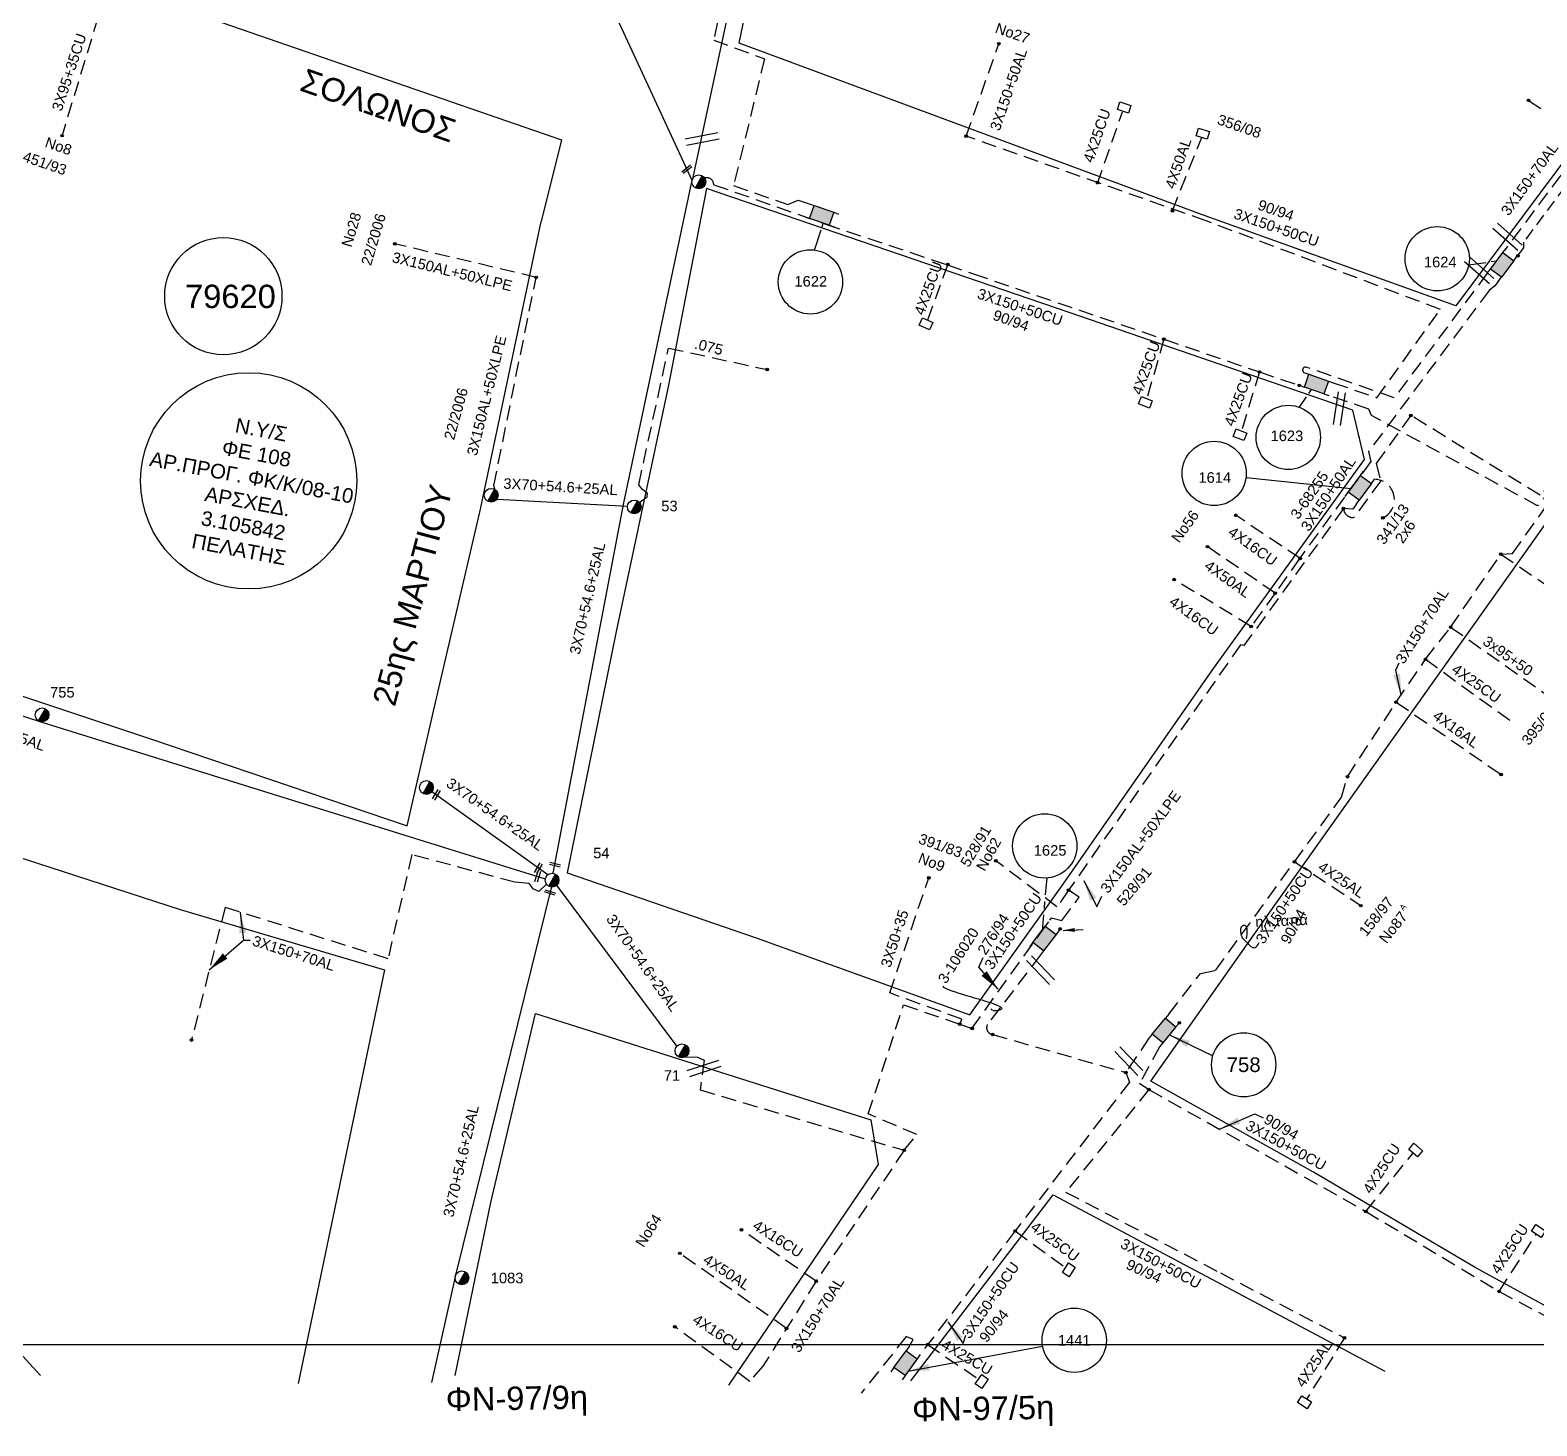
# Model space of a CAD drawing. Header units: millimetres. Extents: x 907 to 2022, y 699 to 1220.
# Drawn here: x 1352.5 to 1481.4, y 700.3 to 819.8 of the extents above; entities that cross this region are included whole.
import ezdxf

# ---------------------------------------------------------------- set-up
doc = ezdxf.new("R2010")
doc.units = ezdxf.units.MM
doc.linetypes.add('DASHED', pattern=[19.05, 12.7, -6.35])
for name, color, linetype in [('Link Box 4 Διευθύνσεων', 7, 'Continuous'), ('Άγνωστα', 7, 'Continuous'), ('Επιγραφές - Σχήματα', 7, 'Continuous'), ('Επιτοίχιο Κουτί', 7, 'Continuous'), ('Καλώδια ΧΤ   3x150+50AL', 7, 'DASHED'), ('Καλώδια ΧΤ   3x150+50CU', 7, 'DASHED'), ('Καλώδια ΧΤ   3x150AL+50XLPE', 7, 'DASHED'), ('Καλώδια ΧΤ   3x95+35 CU', 7, 'DASHED'), ('Καλώδια ΧΤ   4x25CU', 7, 'DASHED'), ('Μηχανική τομή', 7, 'Continuous'), ('Στύλος ΦΜ', 7, 'Continuous'), ('Στύλος ΦΜ @ 1', 7, 'Continuous'), ('Συνδέσεις', 7, 'Continuous'), ('Συνεστραμμένα ΧΤ   3x70+54.6+25 AL', 7, 'SYN_LINE'), ('Τομή', 7, 'Continuous'), ('Υπόβαθρο ΔΕΗ', 7, 'Continuous'), ('Υπόγεια καλώδια Δικτύου ΧΤ και Παρ. ΧΤ - 3X150+70 AL', 7, 'DASHED'), ('Υπόγεια καλώδια Παροχών ΧΤ   .075', 7, 'DASHED'), ('Υπόγεια καλώδια Παροχών ΧΤ   4x16AL', 7, 'DASHED'), ('Υπόγεια καλώδια Παροχών ΧΤ   4x16CU', 7, 'DASHED'), ('Υπόγεια καλώδια Παροχών ΧΤ   4x25', 7, 'DASHED'), ('Υπόγεια καλώδια Παροχών ΧΤ   4x50AL', 7, 'DASHED')]:
    doc.layers.add(name, color=color, linetype=linetype)
doc.styles.get("Standard").update_dxf_attribs({"font": 'arial.ttf'})
doc.linetypes.add('SYN_LINE', pattern='A,0.5,-0.0001,["/\\/\\/\\/",Standard,S=0.1,R=0,X=0,Y=-0.05],-0.25', length=0.7501)
doc.dimstyles.new('ISO-25', dxfattribs={"dimtxt": 2.5, "dimasz": 2.5, "dimexe": 1.25, "dimexo": 0.625, "dimtad": 1, "dimtxsty": 'Standard', "dimcen": 2.5, "dimadec": 0, "dimazin": 0, "dimtfac": 1, "dimtmove": 0, "dimatfit": 3, "dimfxl": 1, "dimarcsym": 0})

# ---------------------------------------------------------------- blocks, each defined once
blk = doc.blocks.new('ΥΠΑΡΧΩΝ ΤΣΙΜΕΝΤΕΝΙΟΣ ΣΤΥΛΟΣ')
at = {"layer": 'Στύλος ΦΜ'}
blk.add_hatch(color=256, dxfattribs=at).paths.add_polyline_path([(-1.29, -2.28, 0.574793), (2.62, 0, 0.268822), (1.3, 2.27)])
blk.add_line((-1.29, -2.28), (1.3, 2.27), dxfattribs=at)
blk.add_circle((0, 0), 2.62, dxfattribs=at)
at = {"layer": 'Στύλος ΦΜ', "flags": 4}
for tag, p in [('ΑΡΙΘΜΟΣ', (-4.68, 8.05)), ('ΤΥΠΟΣ', (-4.91, 3.03))]:
    blk.add_attdef(tag, p, '', height=4, dxfattribs=at)
blk = doc.blocks.new('ΜΗΧΑΝΙΚΗ ΤΟΜΗ')
at = {"layer": 'Μηχανική τομή', "ltscale": 40}
for p, q in [((-1.89, 0.78), (1.89, 0.78)), ((1.89, 0), (-1.89, 0))]:
    blk.add_line(p, q, dxfattribs=at)
blk = doc.blocks.new('ΤΟΜΗ')
at = {"layer": 'Τομή', "ltscale": 40}
for p, q in [((-5.68, 0), (5.68, 0)), ((5.68, -2.33), (-5.68, -2.33))]:
    blk.add_line(p, q, dxfattribs=at)
blk = doc.blocks.new('ΕΠΙΤΟΙΧΙΟ ΚΟΥΤΙ')
at = {"layer": 'Επιτοίχιο Κουτί', "ltscale": 40}
blk.add_lwpolyline([(-2.06, 1.35), (1.86, 1.35), (1.86, -1.39), (-2.06, -1.39)], close=True, dxfattribs=at)
blk = doc.blocks.new('_ΣΥΝΔΕΣΗ')
at = {"layer": 'Συνδέσεις', "linetype": 'SYN_LINE', "ltscale": 40}
blk.add_hatch(color=256, dxfattribs=at).paths.add_polyline_path([(0.5, -0.01, 1), (-0.5, -0.01, 1)])
at = {"layer": 'Συνδέσεις'}
blk.add_circle((0, -0.01), 0.5, dxfattribs=at)
blk = doc.blocks.new('LINK BOX 4 ΑΝΑΧΩΡΗΣΕΩΝ')
at = {"layer": 'Link Box 4 Διευθύνσεων', "ltscale": 40}
blk.add_hatch(color=256, dxfattribs=at).paths.add_polyline_path([(-3.54, 0), (-3.54, -4.67), (3.54, -4.67), (3.54, 0)])
for p, q in [((-3.54, 0), (-5.33, 0)), ((5.33, 0), (3.54, 0)), ((-3.54, -4.67), (-5.33, -4.67)), ((5.33, -4.67), (3.54, -4.67))]:
    blk.add_line(p, q, dxfattribs=at)
blk.add_lwpolyline([(-3.54, -4.67), (-3.54, 0), (3.54, 0), (3.54, -4.67)], close=True, dxfattribs=at)

msp = doc.modelspace()

# ---------------------------------------------------------------- linework, layer by layer
at = {"layer": 'Άγνωστα', "color": 85, "linetype": 'DASHED', "ltscale": 0.1}
msp.add_lwpolyline([(1473.991, 768.679), (1482.804, 762.467)], dxfattribs=at)
at = {"layer": 'Άγνωστα', "color": 30, "linetype": 'DASHED', "ltscale": 0.1}
msp.add_lwpolyline([(1431.99, 734.701), (1432.181, 735.126), (1426.005, 737.375), (1429.342, 747.229)], dxfattribs=at)
at = {"layer": 'Άγνωστα'}
for centre in [(1456.282, 731.228), (1441.787, 707.66)]:
    msp.add_circle(centre, 2.749, dxfattribs=at)
at = {"layer": 'Επιγραφές - Σχήματα'}
msp.add_lwpolyline([(918.43, 1208.801), (1901.6, 1208.801), (1901.6, 707.265), (918.43, 707.265)], close=True, dxfattribs=at)
at = {"layer": 'Επιγραφές - Σχήματα', "ltscale": 20}
msp.add_lwpolyline([(1456.524, 742.003), (1456.552, 742.202), (1456.572, 742.373), (1456.585, 742.517), (1456.59, 742.638), (1456.589, 742.739), (1456.583, 742.823), (1456.573, 742.893), (1456.558, 742.951), (1456.54, 743), (1456.52, 743.041), (1456.497, 743.074), (1456.473, 743.101), (1456.447, 743.122), (1456.419, 743.137), (1456.392, 743.148), (1456.364, 743.155), (1456.336, 743.158), (1456.308, 743.157), (1456.28, 743.154), (1456.253, 743.147), (1456.226, 743.137), (1456.2, 743.124), (1456.174, 743.108), (1456.149, 743.089), (1456.125, 743.067), (1456.102, 743.043), (1456.08, 743.015), (1456.06, 742.984), (1456.043, 742.949), (1456.029, 742.91), (1456.018, 742.866), (1456.011, 742.818), (1456.009, 742.766), (1456.01, 742.71), (1456.014, 742.652), (1456.021, 742.592), (1456.03, 742.531), (1456.042, 742.471), (1456.054, 742.413), (1456.068, 742.357), (1456.082, 742.305), (1456.096, 742.256), (1456.112, 742.21), (1456.128, 742.168), (1456.146, 742.129), (1456.165, 742.093), (1456.187, 742.059), (1456.21, 742.028), (1456.235, 742), (1456.263, 741.972), (1456.293, 741.944), (1456.326, 741.916), (1456.363, 741.884), (1456.402, 741.849), (1456.445, 741.809), (1456.492, 741.763), (1456.542, 741.71), (1456.597, 741.652), (1456.654, 741.591), (1456.714, 741.529), (1456.777, 741.467), (1456.843, 741.409), (1456.91, 741.356), (1456.98, 741.31), (1457.05, 741.274), (1457.123, 741.252), (1457.197, 741.249), (1457.275, 741.27), (1457.354, 741.319), (1457.437, 741.402), (1457.523, 741.523), (1457.614, 741.686)], dxfattribs=at)
at = {"layer": 'Επιγραφές - Σχήματα', "linetype": 'Continuous'}
for centre, radius in [((1368.993, 796.994), 5.017), ((1472.844, 800.192), 2.75), ((1419.219, 798.213), 2.75), ((1460.102, 784.912), 2.75), ((1453.759, 781.829), 2.75), ((1439.268, 749.961), 2.75)]:
    msp.add_circle(centre, radius, dxfattribs=at)
at = {"layer": 'Καλώδια ΧΤ   3x150+50AL', "color": 1, "ltscale": 0.1}
msp.add_lwpolyline([(1432.545, 810.686), (1435.338, 818.595)], dxfattribs=at)
at = {"layer": 'Καλώδια ΧΤ   3x150+50CU', "color": 1, "ltscale": 0.1}
msp.add_lwpolyline([(1463.953, 789.587), (1467.673, 788.297), (1473.12, 795.854), (1453.081, 803.435), (1432.545, 810.686)], dxfattribs=at)
msp.add_lwpolyline([(1409.966, 806.98, -0.6466309), (1410.943, 806.532), (1420.506, 803.165), (1430.94, 799.67), (1433.164, 798.906), (1449.474, 793.308), (1457.642, 790.505), (1461.053, 789.357)], format="xyb", dxfattribs=at)
at = {"layer": 'Καλώδια ΧΤ   3x150+50CU', "color": 85, "ltscale": 0.1}
msp.add_lwpolyline([(1449.881, 735.563), (1452.576, 739.039), (1453.867, 739.297), (1460.635, 748.604), (1464.642, 754.118), (1465.158, 755.882)], dxfattribs=at)
at = {"layer": 'Καλώδια ΧΤ   3x150+50CU', "color": 30, "ltscale": 0.1}
msp.add_lwpolyline([(1427.234, 723.918), (1428.335, 725.265), (1424.169, 727.021), (1427.184, 736.371), (1431.99, 734.701), (1433.018, 734.341), (1439.832, 743.8), (1440.737, 743.578), (1441.876, 745.092), (1442.218, 745.561), (1441.3, 746.17)], dxfattribs=at)
at = {"layer": 'Καλώδια ΧΤ   3x150+50CU', "color": 2, "ltscale": 0.1}
msp.add_lwpolyline([(1438.896, 740.627), (1434.365, 734.673, 0.5363849), (1434.809, 733.827), (1446.199, 730.558)], format="xyb", dxfattribs=at)
for points in [[(1448.18, 733.513), (1446.199, 730.558), (1446.51, 729.75), (1436.732, 717.012), (1428.609, 706.45)], [(1427.66, 707.13), (1428.02, 707.733), (1427.413, 707.976), (1423.554, 703.128)]]:
    msp.add_lwpolyline(points, dxfattribs=at)
at = {"layer": 'Καλώδια ΧΤ   3x150+50CU', "color": 27, "ltscale": 0.1}
for points in [[(1449.078, 732.768), (1447.38, 729.655), (1448.167, 729.113), (1466.74, 718.685), (1478.134, 711.845), (1486.414, 707.43), (1492.225, 703.979)], [(1448.167, 729.113), (1441.054, 720.337), (1454.291, 713.421), (1464.897, 707.878)]]:
    msp.add_lwpolyline(points, dxfattribs=at)
at = {"layer": 'Καλώδια ΧΤ   3x150AL+50XLPE', "color": 1, "linetype": 'DASHED', "ltscale": 0.1}
for points in [[(1428.923, 899.337), (1427.528, 898.821), (1425.823, 893.585), (1426.712, 892.601), (1425.148, 887.857), (1427.062, 887.229), (1424.808, 880.486, 1.1071535), (1424.675, 877.007), (1417.449, 841.935, 0.5856231), (1415.405, 840.998), (1410.943, 818.9), (1415.29, 817.303), (1412.651, 806.461), (1417.292, 804.827), (1418.175, 805.22), (1419.114, 804.894)], [(1477.127, 798.956), (1469.172, 788.307), (1461.599, 790.932, 0.7725867), (1461.435, 790.46)]]:
    msp.add_lwpolyline(points, format="xyb", dxfattribs=at)
at = {"layer": 'Καλώδια ΧΤ   3x150AL+50XLPE', "color": 6, "linetype": 'DASHED', "ltscale": 0.08}
msp.add_lwpolyline([(1549.282, 829.843), (1546.964, 826.151), (1528.082, 837.937), (1531.043, 851.217), (1519.675, 856.971), (1518.533, 855.68), (1514.272, 857.275), (1511.879, 851.573), (1513.37, 845.421), (1508.125, 838.76), (1499.095, 826.913, -0.5529141), (1496.898, 823.77), (1496.291, 822.923), (1487.066, 810.217), (1487.066, 810.217, -0.5827306), (1485.597, 808.794), (1480.234, 801.626), (1480.232, 801.139), (1479.662, 800.382)], format="xyb", dxfattribs=at)
at = {"layer": 'Καλώδια ΧΤ   3x150AL+50XLPE', "color": 30, "linetype": 'DASHED', "ltscale": 0.1}
msp.add_lwpolyline([(1523.965, 831.505), (1522.89, 832.166, 0.4836667), (1522.968, 833.49), (1521.108, 834.636), (1487.587, 787.704), (1487.689, 787.065), (1481.645, 779.961), (1470.592, 786.779), (1467.622, 782.686), (1468.004, 781.198), (1468.004, 781.198), (1465.719, 778.052, -0.4225547), (1464.825, 778.83)], format="xyb", dxfattribs=at)
at = {"layer": 'Καλώδια ΧΤ   3x150AL+50XLPE', "color": 6, "ltscale": 0.1}
for points in [[(1395.755, 798.604), (1383.662, 801.466)], [(1392.255, 780.387), (1392.132, 780.785), (1395.755, 798.604)]]:
    msp.add_lwpolyline(points, dxfattribs=at)
at = {"layer": 'Καλώδια ΧΤ   3x150AL+50XLPE', "color": 6, "linetype": 'DASHED', "ltscale": 0.1}
msp.add_lwpolyline([(1478.06, 798.254), (1477.773, 797.873), (1477.284, 797.481), (1466.966, 783.689), (1467.162, 782.854), (1461.078, 774.574), (1458.974, 771.579), (1456.92, 768.736)], dxfattribs=at)
at = {"layer": 'Καλώδια ΧΤ   3x150AL+50XLPE', "color": 5, "linetype": 'DASHED', "ltscale": 0.1}
msp.add_lwpolyline([(1553.254, 748.716), (1549.392, 750.921, -0.1672902), (1549.776, 752.509), (1508.289, 775.338, -0.3324044), (1507.31, 775.346), (1503.137, 777.665), (1487.654, 786.407), (1481.411, 779.068), (1467.205, 786.793), (1466.981, 787.337), (1463.57, 788.484)], format="xyb", dxfattribs=at)
at = {"layer": 'Καλώδια ΧΤ   3x150AL+50XLPE', "linetype": 'DASHED', "ltscale": 0.1}
msp.add_lwpolyline([(1466.613, 783.005), (1466.117, 785.121)], dxfattribs=at)
at = {"layer": 'Καλώδια ΧΤ   3x150AL+50XLPE', "color": 30, "linetype": 'DASHED', "ltscale": 0.1}
for points in [[(1464.825, 778.83), (1456.311, 767.096), (1456.02, 767.167), (1441.3, 746.17), (1440.302, 744.745), (1435.083, 748.688)], [(1465.911, 779.168), (1465.62, 778.766), (1464.825, 778.83)]]:
    msp.add_lwpolyline(points, dxfattribs=at)
at = {"layer": 'Καλώδια ΧΤ   3x150AL+50XLPE', "color": 6, "linetype": 'DASHED', "ltscale": 0.1}
msp.add_arc((1467.445, 779.588), 1.736, 297.18097, 88.93228, dxfattribs=at)
at = {"layer": 'Καλώδια ΧΤ   3x95+35 CU', "color": 173, "ltscale": 0.1}
msp.add_lwpolyline([(1359.831, 824.379), (1359.373, 824.455), (1355.192, 810.726)], dxfattribs=at)
at = {"layer": 'Καλώδια ΧΤ   4x25CU', "color": 1, "ltscale": 0.1}
for points in [[(1430.962, 799.712), (1429.244, 794.949)], [(1449.46, 793.313), (1448.003, 788.229)], [(1457.637, 790.506), (1456.092, 785.45)]]:
    msp.add_lwpolyline(points, dxfattribs=at)
at = {"layer": 'Καλώδια ΧΤ   4x25CU', "color": 27, "ltscale": 0.1}
for points in [[(1466.74, 718.685), (1470.775, 723.676)], [(1478.134, 711.845), (1481.32, 716.724)]]:
    msp.add_lwpolyline(points, dxfattribs=at)
at = {"layer": 'Καλώδια ΧΤ   4x25CU', "color": 2, "ltscale": 0.1}
for points in [[(1436.732, 717.012), (1441.038, 713.868)], [(1429.213, 707.332), (1433.595, 704.342)]]:
    msp.add_lwpolyline(points, dxfattribs=at)
at = {"layer": 'Συνδέσεις'}
msp.add_circle((1371.165, 781.192), 9.248, dxfattribs=at)
at = {"layer": 'Συνεστραμμένα ΧΤ   3x70+54.6+25 AL', "color": 2, "ltscale": 10}
msp.add_lwpolyline([(1416.142, 841.109), (1411.97, 820.31), (1409.099, 806.899)], dxfattribs=at)
at = {"layer": 'Συνεστραμμένα ΧΤ   3x70+54.6+25 AL', "color": 6, "ltscale": 10}
for points in [[(1409.099, 806.899), (1402.538, 821.074)], [(1397.222, 747.636), (1403.265, 779.305), (1409.086, 806.776)], [(1403.558, 778.987), (1392.408, 779.591)], [(1396.746, 747.485), (1386.423, 754.857)]]:
    msp.add_lwpolyline(points, dxfattribs=at)
at = {"layer": 'Συνεστραμμένα ΧΤ   3x70+54.6+25 AL', "color": 27, "ltscale": 10}
msp.add_lwpolyline([(1307.563, 775.701), (1322.602, 770.618), (1353.475, 760.556), (1396.54, 747.139)], dxfattribs=at)
at = {"layer": 'Συνεστραμμένα ΧΤ   3x70+54.6+25 AL', "color": 5, "ltscale": 10}
for points in [[(1397.095, 746.61), (1388.876, 713.34), (1386.812, 704.053)], [(1397.389, 746.735), (1407.781, 732.801)]]:
    msp.add_lwpolyline(points, dxfattribs=at)
at = {"layer": 'Υπόβαθρο ΔΕΗ', "ltscale": 0.1}
for points in [[(1425.3, 877.561), (1440.634, 872.545), (1472.717, 862.072), (1509.769, 849.904), (1510.952, 845.177), (1506.543, 839.598), (1486.021, 811.666), (1474.424, 796.162), (1452.68, 803.994), (1413.119, 818.64), (1420.323, 853.309), (1425.3, 877.561)], [(1320.717, 803.379), (1339.868, 830.46), (1397.931, 810.38), (1396.194, 803.379)], [(1475.545, 799.673), (1477.002, 799.885)], [(1477.443, 799.949), (1477.928, 800.02)]]:
    msp.add_lwpolyline(points, dxfattribs=at)
at = {"layer": 'Υπόβαθρο ΔΕΗ'}
for points in [[(1410.335, 806.213), (1407.079, 789.377), (1402.588, 768.298), (1398.414, 747.652), (1414.572, 742.093), (1432.856, 735.509), (1440.847, 746.684), (1453.695, 765.128), (1466.613, 783.005), (1465.621, 787.237), (1441.343, 795.593), (1410.335, 806.213)], [(1320.717, 803.379), (1305.767, 782.019), (1308.633, 776.665), (1323.194, 771.919), (1337.318, 767.601), (1362.845, 759.104), (1384.734, 751.663), (1387.07, 761.849), (1391.004, 778.777), (1396.194, 803.379)], [(1420.225, 802.938), (1420.322, 803.227)], [(1419.556, 800.942), (1420.134, 802.667)], [(1461.858, 788.665), (1462.082, 789)], [(1461.071, 787.486), (1461.66, 788.368)], [(1456.487, 781.481), (1465.472, 780.549)], [(1492.019, 704.836), (1486.35, 708.273), (1476.097, 713.879), (1462.268, 722.039), (1448.328, 729.825), (1458.533, 744.281), (1470.426, 761.034), (1482.358, 777.87), (1488.405, 774.961), (1491.212, 773.278), (1509.481, 762.673), (1537.562, 747.05), (1529.903, 731.947), (1522.705, 717.336), (1516.789, 705.504)], [(1353.359, 704.651), (1343.002, 715.933), (1336.114, 725.81), (1331.56, 732.366), (1327.219, 740.244), (1319.03, 759.33), (1336.377, 753.912), (1365.296, 744.529), (1382.782, 739.358), (1375.402, 703.972)], [(1439.44, 747.217), (1439.31, 745.78)], [(1439.257, 745.189), (1439.204, 744.597)], [(1439.156, 744.069), (1439.031, 742.689)], [(1388.816, 704.654), (1391.872, 719.443), (1395.693, 735.62), (1424.38, 726.524), (1425.005, 722.706), (1412.224, 703.821)], [(1427.799, 704.188), (1439.982, 720.103), (1468.357, 705.021)]]:
    msp.add_lwpolyline(points, dxfattribs=at)
msp.add_open_spline([(1430.543, 737.949), (1430.689, 737.635), (1436.304, 736.24), (1435.239, 735.822), (1434.791, 735.794), (1434.645, 736.025)], degree=3, dxfattribs=at)
at = {"layer": 'Υπόγεια καλώδια Δικτύου ΧΤ και Παρ. ΧΤ - 3X150+70 AL', "color": 6, "ltscale": 0.1}
msp.add_lwpolyline([(1480.642, 813.747), (1485.699, 810.4), (1481.146, 804.314), (1478.595, 800.905)], dxfattribs=at)
at = {"layer": 'Υπόγεια καλώδια Δικτύου ΧΤ και Παρ. ΧΤ - 3X150+70 AL', "color": 85, "ltscale": 0.1}
msp.add_lwpolyline([(1465.158, 755.882), (1469.336, 762.257), (1471.838, 765.925), (1473.991, 768.679), (1478.296, 774.918), (1479.291, 774.982), (1482.13, 778.967), (1482.794, 778.967), (1484.709, 778.163), (1486.177, 777.942)], dxfattribs=at)
at = {"layer": 'Υπόγεια καλώδια Δικτύου ΧΤ και Παρ. ΧΤ - 3X150+70 AL', "color": 27, "ltscale": 0.1}
msp.add_lwpolyline([(1396.645, 746.679), (1395.988, 746.055), (1395.501, 746.288), (1395.169, 746.756), (1393.942, 746.853), (1385.115, 749.21), (1383.084, 740.305), (1369.136, 744.692), (1366.271, 733.352)], dxfattribs=at)
at = {"layer": 'Υπόγεια καλώδια Δικτύου ΧΤ και Παρ. ΧΤ - 3X150+70 AL', "color": 30, "ltscale": 0.1}
for points in [[(1408.408, 731.926), (1409.562, 731.893), (1410.123, 731.63), (1409.793, 729.088), (1427.234, 723.918)], [(1427.234, 723.918), (1419.702, 712.707), (1415.155, 705.459), (1414.035, 704.143)]]:
    msp.add_lwpolyline(points, dxfattribs=at)
at = {"layer": 'Υπόγεια καλώδια Παροχών ΧΤ   .075', "color": 6, "ltscale": 0.1}
msp.add_lwpolyline([(1404.573, 779.348), (1405.246, 779.837), (1405.269, 780.1), (1404.839, 780.459), (1404.527, 780.854), (1407.085, 792.55), (1415.511, 790.713)], dxfattribs=at)
at = {"layer": 'Υπόγεια καλώδια Παροχών ΧΤ   4x16AL', "color": 85, "ltscale": 0.1}
for points in [[(1478.296, 774.918), (1488.51, 767.941)], [(1469.336, 762.257), (1478.301, 756.062)]]:
    msp.add_lwpolyline(points, dxfattribs=at)
at = {"layer": 'Υπόγεια καλώδια Παροχών ΧΤ   4x16CU', "color": 6, "ltscale": 0.1}
for points in [[(1461.117, 774.545), (1455.6, 778.247)], [(1456.92, 768.736), (1450.34, 772.739)]]:
    msp.add_lwpolyline(points, dxfattribs=at)
at = {"layer": 'Υπόγεια καλώδια Παροχών ΧΤ   4x16CU', "color": 30, "ltscale": 0.1}
for points in [[(1419.702, 712.707), (1413.311, 717.111)], [(1414.035, 704.143), (1407.615, 708.817)]]:
    msp.add_lwpolyline(points, dxfattribs=at)
at = {"layer": 'Υπόγεια καλώδια Παροχών ΧΤ   4x25', "color": 85, "ltscale": 0.1}
for points in [[(1471.838, 765.925), (1479.056, 760.71)], [(1460.635, 748.604), (1466.307, 744.849)]]:
    msp.add_lwpolyline(points, dxfattribs=at)
at = {"layer": 'Υπόγεια καλώδια Παροχών ΧΤ   4x25', "color": 27, "ltscale": 0.1}
msp.add_lwpolyline([(1464.897, 707.878), (1461.683, 702.65)], dxfattribs=at)
at = {"layer": 'Υπόγεια καλώδια Παροχών ΧΤ   4x50AL', "color": 1, "ltscale": 0.1}
for points in [[(1443.745, 806.588), (1445.926, 812.777)], [(1450.185, 804.299), (1452.692, 810.562)]]:
    msp.add_lwpolyline(points, dxfattribs=at)
at = {"layer": 'Υπόγεια καλώδια Παροχών ΧΤ   4x50AL', "color": 6, "ltscale": 0.1}
msp.add_lwpolyline([(1458.974, 771.579), (1453.187, 775.561)], dxfattribs=at)
at = {"layer": 'Υπόγεια καλώδια Παροχών ΧΤ   4x50AL', "color": 30, "ltscale": 0.1}
msp.add_lwpolyline([(1417.173, 708.675), (1408.043, 715.103)], dxfattribs=at)

# ---------------------------------------------------------------- block references
at = {"layer": 'Link Box 4 Διευθύνσεων'}
for p, xscale, yscale, zscale, rotation in [((1419.99, 803.355), 0.2499999999999997, 0.2499999999999997, 0.2499999999999997, 160.8770646457133), ((1478.861, 799.318), 0.2499999999999997, 0.2499999999999997, 0.2499999999999997, 233.02987755843), ((1462.312, 788.921), 0.2499999999999997, 0.2499999999999997, 0.2499999999999997, 160.8770646457133), ((1466.694, 780.245), 0.2499999999999997, 0.2499999999999997, 0.2499999999999997, 234), ((1438.773, 742.394), 0.2500000000000601, 0.2500000000000601, 0.2500000000000601, 52.73593819241358), ((1449.03, 734.538), 0.2500000000000601, 0.2500000000000601, 0.2500000000000601, 50.31710621606742), ((1426.884, 706.047), 0.250000000000023, 0.250000000000023, 0.250000000000023, 54.36960215209122)]:
    msp.add_blockref('LINK BOX 4 ΑΝΑΧΩΡΗΣΕΩΝ', p, dxfattribs=dict(at, xscale=xscale, yscale=yscale, zscale=zscale, rotation=rotation))
at = {"layer": 'Επιτοίχιο Κουτί'}
for p, xscale, yscale, zscale, rotation in [((1446.028, 813.135), 0.2499999999999998, 0.2499999999999998, 0.2499999999999998, 162.4838859813713), ((1452.769, 810.892), 0.2499999999999998, 0.2499999999999998, 0.2499999999999998, 162.4838859813713), ((1429.129, 794.63), 0.2500000000000091, 0.2500000000000091, 0.2500000000000091, 335.9470390084126), ((1447.905, 787.905), 0.2500000000000116, 0.2500000000000116, 0.2500000000000116, 338.8139714487015), ((1455.989, 785.127), 0.2500000000000018, 0.2500000000000018, 0.2500000000000018, 338.0159899568702), ((1471.019, 723.924), 0.2499999999999655, 0.2499999999999655, 0.2499999999999655, 319.4524595147936), ((1481.485, 717.02), 0.2500000000001582, 0.2500000000001582, 0.2500000000001582, 146.6039237695476), ((1441.335, 713.705), 0.2499999999999604, 0.2499999999999604, 0.2499999999999604, 56.93545921346499), ((1433.885, 704.167), 0.2500000000000074, 0.2500000000000074, 0.2500000000000074, 54.59875676003081), ((1461.521, 702.353), 0.2500000000000233, 0.2500000000000233, 0.2500000000000233, 327.1618404929982)]:
    msp.add_blockref('ΕΠΙΤΟΙΧΙΟ ΚΟΥΤΙ', p, dxfattribs=dict(at, xscale=xscale, yscale=yscale, zscale=zscale, rotation=rotation))
at = {"layer": 'Μηχανική τομή'}
for p, xscale, yscale, zscale, rotation in [((1408.709, 807.769), 0.2499999999999994, 0.2499999999999994, 0.2499999999999994, 38.3911721874998), ((1387.301, 754.28), 0.2499999999999948, 0.2499999999999948, 0.2499999999999948, 59.13445974304489), ((1396.036, 747.992), 0.2499999999999948, 0.2499999999999948, 0.2499999999999948, 59.13445974304489), ((1395.978, 747.314), 0.2500000000000072, 0.2500000000000072, 0.2500000000000072, 72.08899036940363), ((1397.341, 748.26), 0.2499999999999997, 0.2499999999999997, 0.2499999999999997, 345.5635618462015), ((1396.915, 745.883), 0.250000000000003, 0.250000000000003, 0.250000000000003, 342.6009316257569)]:
    msp.add_blockref('ΜΗΧΑΝΙΚΗ ΤΟΜΗ', p, dxfattribs=dict(at, xscale=xscale, yscale=yscale, zscale=zscale, rotation=rotation))
at = {"layer": 'Στύλος ΦΜ @ 1', "ltscale": 40, "xscale": 0.2249999999999091, "yscale": 0.2249999999999091, "zscale": 0.2249999999999091}
for p in [(1409.675, 806.776), (1391.906, 779.955), (1386.366, 754.956)]:
    msp.add_blockref('ΥΠΑΡΧΩΝ ΤΣΙΜΕΝΤΕΝΙΟΣ ΣΤΥΛΟΣ', p, dxfattribs=at)
at = {"layer": 'Στύλος ΦΜ @ 1', "ltscale": 40}
ref = msp.add_blockref('ΥΠΑΡΧΩΝ ΤΣΙΜΕΝΤΕΝΙΟΣ ΣΤΥΛΟΣ', (1404.146, 778.961), dxfattribs=dict(at, xscale=0.2249999999999091, yscale=0.2249999999999091, zscale=0.2249999999999091))
ref.add_attrib('ΤΥΠΟΣ', '53', (1406.458, 778.589), dxfattribs={"layer": 'Στύλος ΦΜ', "height": 0.9, "flags": 4})
ref = msp.add_blockref('ΥΠΑΡΧΩΝ ΤΣΙΜΕΝΤΕΝΙΟΣ ΣΤΥΛΟΣ', (1353.484, 761.168), dxfattribs=dict(at, xscale=0.2249999999999091, yscale=0.2249999999999091, zscale=0.2249999999999091))
ref.add_attrib('ΤΥΠΟΣ', '755', (1354.172, 762.649), dxfattribs={"layer": 'Στύλος ΦΜ', "height": 0.9, "flags": 4})
ref = msp.add_blockref('ΥΠΑΡΧΩΝ ΤΣΙΜΕΝΤΕΝΙΟΣ ΣΤΥΛΟΣ', (1397.118, 747.029), dxfattribs=dict(at, xscale=0.2249999999999091, yscale=0.2249999999999091, zscale=0.2249999999999091))
ref.add_attrib('ΤΥΠΟΣ', '54', (1400.636, 748.901), dxfattribs={"layer": 'Στύλος ΦΜ', "height": 0.9, "flags": 4})
ref = msp.add_blockref('ΥΠΑΡΧΩΝ ΤΣΙΜΕΝΤΕΝΙΟΣ ΣΤΥΛΟΣ', (1408.231, 732.422), dxfattribs=dict(at, xscale=0.2249999999999091, yscale=0.2249999999999091, zscale=0.2249999999999091))
ref.add_attrib('ΤΥΠΟΣ', '71', (1406.671, 729.861), dxfattribs={"layer": 'Στύλος ΦΜ', "height": 0.9, "flags": 4})
ref = msp.add_blockref('ΥΠΑΡΧΩΝ ΤΣΙΜΕΝΤΕΝΙΟΣ ΣΤΥΛΟΣ', (1389.409, 713.006), dxfattribs=dict(at, xscale=0.2249999999999091, yscale=0.2249999999999091, zscale=0.2249999999999091))
ref.add_attrib('ΤΥΠΟΣ', '1083', (1391.871, 712.539), dxfattribs={"layer": 'Στύλος ΦΜ', "height": 0.9, "flags": 4})
at = {"layer": 'Συνδέσεις', "xscale": 0.2249999999999091, "yscale": 0.2249999999999091, "zscale": 0.2249999999999091}
for p in [(1435.338, 818.595), (1480.643, 813.75), (1355.193, 810.728), (1432.545, 810.686), (1443.787, 806.719), (1450.185, 804.301), (1383.662, 801.466), (1479.748, 800.452), (1430.962, 799.712), (1395.755, 798.604), (1449.46, 793.313), (1415.511, 790.716), (1457.637, 790.506), (1461.04, 789.364), (1470.592, 786.779), (1464.825, 778.83), (1455.601, 778.249), (1468.187, 778.023), (1453.187, 775.564), (1478.296, 774.918), (1461.117, 774.545), (1450.341, 772.742), (1458.974, 771.579), (1456.92, 768.736), (1473.991, 768.679), (1471.838, 765.925), (1469.336, 762.257), (1465.158, 755.882), (1478.301, 756.062), (1435.083, 748.688), (1460.635, 748.604), (1429.342, 747.229), (1441.3, 746.17), (1466.307, 744.849), (1440.589, 742.853), (1431.99, 734.701), (1450.779, 734.818), (1366.271, 733.352), (1433.053, 734.332), (1434.809, 733.827), (1446.206, 730.568), (1448.167, 729.113), (1427.234, 723.918), (1466.74, 718.685), (1413.311, 717.111), (1436.732, 717.012), (1408.043, 715.103), (1419.702, 712.707), (1478.134, 711.845), (1407.615, 708.817), (1417.173, 708.675), (1464.897, 707.878), (1429.261, 707.299)]:
    msp.add_blockref('_ΣΥΝΔΕΣΗ', p, dxfattribs=at)
at = {"layer": 'Τομή'}
for p, xscale, yscale, zscale, rotation in [((1410.021, 810.151), 0.2499999999999997, 0.2499999999999997, 0.2499999999999997, 190.8466994491146), ((1479.058, 802.284), 0.2499999999999996, 0.2499999999999996, 0.2499999999999996, 318.4730934225535), ((1476.627, 799.433), 0.2499999999999996, 0.2499999999999996, 0.2499999999999996, 318.4730934225535), ((1464.746, 787.324), 0.2499999999999996, 0.2499999999999996, 0.2499999999999996, 261.4097848969014), ((1439.111, 739.525), 0.2499999999999838, 0.2499999999999838, 0.2499999999999838, 313.858623422333), ((1446.667, 731.755), 0.2499999999999838, 0.2499999999999838, 0.2499999999999838, 313.858623422333), ((1410.036, 731.185), 0.2499999999999798, 0.2499999999999798, 0.2499999999999798, 18.05573991784169)]:
    msp.add_blockref('ΤΟΜΗ', p, dxfattribs=dict(at, xscale=xscale, yscale=yscale, zscale=zscale, rotation=rotation))

# ---------------------------------------------------------------- texts
at = {"layer": 'Άγνωστα', "color": 7}
note = msp.add_mtext_dynamic_manual_height_columns('ηλ.ταπα\\P', width=1.8, gutter_width=12.5, heights=[0.0453, 0], dxfattribs=dict(at, insert=(1442.973, 743.3), char_height=0.9, attachment_point=1, rotation=2.43094))
for column, words in zip(note.columns.linked_columns, ['\\P']):
    column.text = words
at = {"layer": 'Επιγραφές - Σχήματα', "char_height": 0.9, "attachment_point": 1, "rotation": 341}
for s, insert in [('No27', (1435.239, 820.407)), ('356/08', (1454.245, 812.583)), ('No8', (1353.948, 810.632)), ('451/93', (1352.05, 809.421)), ('90/94', (1457.703, 805.282))]:
    msp.add_mtext_dynamic_manual_height_columns(s, width=10.09091, gutter_width=12.5, heights=[0], dxfattribs=dict(at, insert=insert))
at = {"layer": 'Επιγραφές - Σχήματα', "linetype": 'Continuous', "char_height": 2, "width": 23.56556, "attachment_point": 1}
for s, insert, rotation in [('ΣΟΛΩΝΟΣ', (1376.069, 816.513), 340.8856), ('25ης ΜΑΡΤΙΟΥ', (1381.729, 762.312), 75.13026), ('ΦΝ-97/9η', (1388.003, 703.595), 1.02002), ('ΦΝ-97/5η', (1427.897, 702.73), 1.02002)]:
    msp.add_mtext(s, dxfattribs=dict(at, insert=insert, rotation=rotation))
at = {"layer": 'Επιγραφές - Σχήματα', "attachment_point": 1}
for s, insert, char_height, width, rotation in [('3X150+50CU', (1455.65, 804.527), 0.9, 5.04545, 341), ('\\pi37.298,t41.048;Ν.Υ/Σ\\P\\pi36.532,t40.282,81.532;ΦΕ 108\\P\\pi30.632,t34.382;ΑΡ.ΠΡΟΓ. ΦΚ/Κ/08-10\\P\\pi35.816,t39.566;ΑΡΣΧΕΔ.\\P\\pi35.877,t39.627;3.105842\\P\\pi35.458,t39.208;ΠΕΛΑΤΗΣ', (1333.492, 793.43), 1.25, 78.87118, 349.43)]:
    msp.add_mtext(s, dxfattribs=dict(at, insert=insert, char_height=char_height, width=width, rotation=rotation))
at = {"layer": 'Επιγραφές - Σχήματα', "color": 7}
for s, insert, char_height, width, attachment_point, rotation in [('No28', (1379.956, 802.683), 0.9, 13.92422, 5, 73.2165), ('22/2006', (1381.845, 801.853), 0.9, 13.92422, 5, 73.45015), ('90/94', (1436.378, 794.899), 0.9, 13.92422, 5, 340.41572), ('22/2006', (1388.903, 786.934), 0.9, 13.92422, 5, 74.46942), ('3-68255', (1461.911, 779.97), 0.9, 13.92422, 5, 55.16364), ('No56', (1451.279, 777.299), 0.9, 13.92422, 5, 54), ('341/13', (1469.042, 777.492), 0.9, 13.92422, 5, 55.16364), ('2x6', (1470.111, 776.845), 0.9, 13.92422, 5, 55.16364), ('4X16CU', (1455.392, 777.357), 0.9, 84.18588, 1, 324.41273), ('4X50AL', (1453.365, 774.463), 0.9, 84.18588, 1, 324.41273), ('4X16CU', (1450.353, 771.395), 0.9, 84.18588, 1, 324.41273), ('3x95+50', (1477.18, 767.994), 0.9, 84.18588, 1, 324.41273), ('395/05', (1481.524, 760.274), 0.9, 13.92422, 5, 51.9069), ('528/91', (1433.367, 749.936), 0.9, 13.92422, 5, 59.20468), ('391/83', (1430.349, 749.981), 0.9, 13.92422, 5, 340.53203), ('No62', (1434.469, 749.248), 0.9, 13.92422, 5, 60.98279), ('No9', (1429.588, 748.562), 0.9, 13.92422, 5, 338.43006), ('528/91', (1446.918, 746.496), 0.9, 13.92422, 5, 50.33124), ('158/97', (1467.634, 743.918), 0.9, 13.92422, 5, 51.20328), ('3X50+35', (1426.427, 742.03), 0.9, 13.92422, 5, 71.90405), ('276/94', (1434.867, 742.414), 0.9, 13.92422, 5, 57.46256), ('90/94', (1460.546, 743.062), 0.9, 13.92422, 5, 61.10688), ('No87', (1469.079, 742.99), 0.9, 13.92422, 5, 51.58062), ('A', (1469.906, 744.722), 0.5, 13.92422, 5, 48.43452), ('3-106020', (1431.878, 740.579), 0.9, 13.92422, 5, 57.46256), ('90/94', (1459.503, 725.902), 0.9, 13.92422, 5, 329.75454), ('No64', (1405.378, 717.044), 0.9, 13.92422, 5, 57.75989), ('90/94', (1447.753, 713.562), 0.9, 13.92422, 5, 335.25806), ('90/94', (1434.918, 708.891), 0.9, 13.92422, 5, 51.48702)]:
    msp.add_mtext(s, dxfattribs=dict(at, insert=insert, char_height=char_height, width=width, attachment_point=attachment_point, rotation=rotation))
at = {"layer": 'Επιγραφές - Σχήματα', "attachment_point": 1}
for s, insert, char_height in [('1624', (1471.701, 800.36), 0.9), ('79620', (1365.717, 797.974), 2), ('1622', (1417.851, 798.715), 0.9), ('1623', (1458.583, 785.495), 0.9), ('1614', (1452.414, 781.927), 0.9), ('1625', (1438.327, 750.024), 0.9)]:
    msp.add_mtext_dynamic_manual_height_columns(s, width=10.09091, gutter_width=12.5, heights=[0], dxfattribs=dict(at, insert=insert, char_height=char_height))
at = {"layer": 'Επιγραφές - Σχήματα', "color": 7, "width": 13.92422, "attachment_point": 5}
for s, insert, char_height in [('\\pt5;758', (1456.282, 731.228), 1.25), ('1441', (1441.787, 707.66), 0.9)]:
    msp.add_mtext(s, dxfattribs=dict(at, insert=insert, char_height=char_height))
at = {"layer": 'Καλώδια ΧΤ   3x150+50AL', "color": 7, "char_height": 0.9, "width": 84.18588, "attachment_point": 1}
for insert, rotation in [((1434.55, 811.363), 71), ((1461.107, 777.289), 56.15914)]:
    msp.add_mtext('3X150+50AL', dxfattribs=dict(at, insert=insert, rotation=rotation))
at = {"layer": 'Καλώδια ΧΤ   3x150+50CU', "color": 7, "char_height": 0.9, "width": 84.18588, "attachment_point": 1}
for insert, rotation in [((1433.699, 797.688), 341.60233), ((1457.247, 742.005), 55.42299), ((1434.038, 739.798), 55.42299), ((1456.785, 726.544), 331.59586), ((1446.077, 716.431), 331.59586), ((1432.098, 708.226), 55.42299)]:
    msp.add_mtext('3X150+50CU', dxfattribs=dict(at, insert=insert, rotation=rotation))
at = {"layer": 'Καλώδια ΧΤ   3x150AL+50XLPE', "color": 7, "char_height": 0.9, "width": 13.92422, "attachment_point": 5}
for insert, rotation in [((1388.577, 799.094), 346.1696), ((1391.523, 788.496), 76.03872), ((1447.469, 750.3), 53.25219)]:
    msp.add_mtext('3X150AL+50XLPE', dxfattribs=dict(at, insert=insert, rotation=rotation))
at = {"layer": 'Καλώδια ΧΤ   3x95+35 CU', "color": 7, "insert": (1354.301, 813.025), "char_height": 0.9, "width": 84.18588, "attachment_point": 1, "rotation": 71.84532}
msp.add_mtext('3X95+35CU', dxfattribs=at)
at = {"layer": 'Καλώδια ΧΤ   4x25CU', "color": 7, "char_height": 0.9, "width": 84.18588, "attachment_point": 1}
for s, insert, rotation in [('4X25CU', (1442.525, 808.632), 71), ('4X50AL', (1449.529, 806.396), 71), ('4X25CU', (1428.065, 795.597), 69.92976), ('4X25CU', (1446.693, 788.783), 69.92976), ('4X25CU', (1454.582, 786.096), 69.92976), ('4X25CU', (1474.516, 765.609), 324.66824), ('4X25CU', (1466.413, 720.607), 57.10594), ('4X25CU', (1438.515, 717.898), 323.22357), ('4X25CU', (1477.368, 713.725), 57.10594), ('4X25CU', (1430.794, 707.797), 329.80075)]:
    msp.add_mtext(s, dxfattribs=dict(at, insert=insert, rotation=rotation))
at = {"layer": 'Συνεστραμμένα ΧΤ   3x70+54.6+25 AL', "color": 7, "char_height": 0.9, "width": 84.18588, "attachment_point": 1}
for insert, rotation in [((1392.978, 781.429), 356.64819), ((1398.601, 766.47), 76.96577), ((1344.639, 762.189), 340.41654), ((1388.494, 755.848), 324.957), ((1402.438, 744.218), 305.11113), ((1387.784, 718.335), 76.96577)]:
    msp.add_mtext('3X70+54.6+25AL', dxfattribs=dict(at, insert=insert, rotation=rotation))
at = {"layer": 'Υπόγεια καλώδια Δικτύου ΧΤ και Παρ. ΧΤ - 3X150+70 AL', "color": 7, "char_height": 0.9, "width": 84.18588, "attachment_point": 1}
for insert, rotation in [((1478.224, 804.325), 53.9391), ((1469.219, 765.931), 57.77205), ((1371.675, 742.319), 342.38216), ((1417.496, 706.996), 57.77205)]:
    msp.add_mtext('3X150+70AL', dxfattribs=dict(at, insert=insert, rotation=rotation))
at = {"layer": 'Υπόγεια καλώδια Παροχών ΧΤ   .075', "color": 7, "insert": (1409.451, 793.394), "char_height": 0.9, "width": 84.18588, "attachment_point": 1, "rotation": 346.01269}
msp.add_mtext('.075', dxfattribs=at)
at = {"layer": 'Υπόγεια καλώδια Παροχών ΧΤ   4x16AL', "color": 7, "insert": (1472.907, 761.628), "char_height": 0.9, "width": 84.18588, "attachment_point": 1, "rotation": 324.12885}
msp.add_mtext('4X16AL', dxfattribs=at)
at = {"layer": 'Υπόγεια καλώδια Παροχών ΧΤ   4x16CU', "color": 7, "char_height": 0.9, "width": 84.18588, "attachment_point": 1, "rotation": 327.3384}
for insert in [(1414.684, 718.007), (1409.54, 709.96)]:
    msp.add_mtext('4X16CU', dxfattribs=dict(at, insert=insert))
at = {"layer": 'Υπόγεια καλώδια Παροχών ΧΤ   4x25', "color": 7, "char_height": 0.9, "width": 84.18588, "attachment_point": 1}
for insert, rotation in [((1463.063, 748.69), 326.00783), ((1460.66, 704.059), 56.11286)]:
    msp.add_mtext('4X25AL', dxfattribs=dict(at, insert=insert, rotation=rotation))
at = {"layer": 'Υπόγεια καλώδια Παροχών ΧΤ   4x50AL', "color": 7, "insert": (1410.443, 715.093), "char_height": 0.9, "width": 84.18588, "attachment_point": 1, "rotation": 326.70097}
msp.add_mtext('4X50AL', dxfattribs=at)

# ---------------------------------------------------------------- leaders
at = {"layer": 'Επιγραφές - Σχήματα', "ltscale": 20}
for points in [[(1469.769, 762.886), (1469.288, 764.989), (1469.576, 765.623)], [(1442.619, 747.01), (1443.735, 744.74), (1444.147, 745.658)], [(1370.437, 744.283), (1370.725, 741.902), (1371.291, 741.893)], [(1367.789, 739.362), (1370.725, 741.902), (1371.291, 741.893)], [(1435.27, 737.691), (1433.614, 739.571), (1433.983, 740.41)], [(1449.928, 733.793), (1453.642, 731.998)], [(1454.214, 725.722), (1457.229, 727.039), (1457.943, 726.69)], [(1430.972, 709.232), (1432.287, 707.397), (1432.521, 708.087)], [(1427.592, 705.032), (1439.083, 707.159)]]:
    msp.add_leader(points, dimstyle='ISO-25', override={"dimasz": 1.8, "dimgap": 0.625, "dimtad": 0}, dxfattribs=at)
at = {"layer": 'Επιγραφές - Σχήματα', "ltscale": 40}
msp.add_leader([(1440.838, 742.733), (1442.549, 742.792)], dimstyle='ISO-25', override={"dimasz": 1, "dimtad": 0}, dxfattribs=at)

doc.saveas('drawing.dxf')
